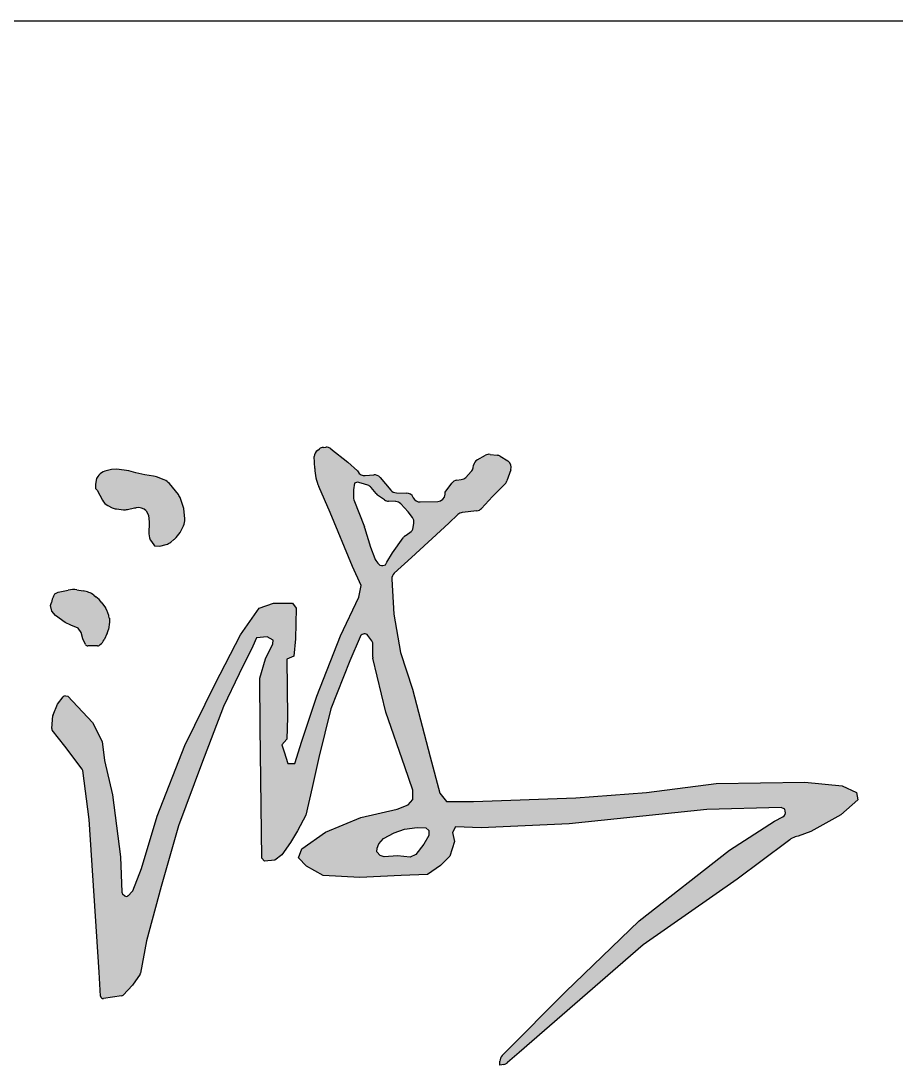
# Model space of a CAD drawing. Extents: x 1036631 to 1215829, y 649019 to 896649.
# Drawn here: x 1213705 to 1214454, y 812627 to 813520 of the extents above; entities that cross this region are included whole.
import ezdxf

# ---------------------------------------------------------------- set-up
doc = ezdxf.new("R2010")
doc.units = 0
doc.header["$LTSCALE"] = 1000
doc.header["$MEASUREMENT"] = 0
doc.layers.add('图框', color=7, linetype='Continuous')
doc.layers.add('签名', color=7, linetype='Continuous')

msp = doc.modelspace()

# ---------------------------------------------------------------- hatches: boundary and pattern name
at = {"layer": '签名'}
h = msp.add_hatch(color=4, dxfattribs=at)
h.paths.add_polyline_path([(1214005.35, 812989.99, -0.161092), (1214006.19, 812987.46), (1214006.19, 812975.92, 0.059171), (1214006.31, 812974.92), (1214017.41, 812928.83), (1214033.6, 812882.23), (1214040.31, 812862.12), (1214040.31, 812854.08), (1214036.28, 812849.61), (1214026.89, 812846.03), (1213996.03, 812838.88), (1213965.62, 812826.37), (1213945.49, 812812.07), (1213942.8, 812804.47), (1213949.51, 812797.32), (1213963.83, 812789.27), (1213995.14, 812787.49), (1214030.47, 812789.27), (1214052.83, 812790.17), (1214064.02, 812797.77), (1214072.07, 812805.81), (1214076.09, 812818.32), (1214074.3, 812825.92), (1214076.99, 812830.84), (1214098.9, 812829.94), (1214174.04, 812833.52), (1214291.78, 812845.59), (1214355.18, 812847.31), (1214358.37, 812846.02), (1214358.82, 812844.23, -0.351664), (1214356.6, 812839.4), (1214349.44, 812835.82), (1214311.17, 812810.97), (1214233.99, 812750.42), (1214170.84, 812689.87), (1214119.18, 812637.61), (1214116.81, 812635.24, 0.182737), (1214114.85, 812630.37), (1214114.85, 812627.11), (1214118.08, 812627.58, 0.107749), (1214121.27, 812629.29), (1214131.43, 812637.96), (1214237.18, 812730.02), (1214317.55, 812786.11), (1214360.51, 812818.11, -0.146318), (1214369.79, 812822.91), (1214380.52, 812826.82), (1214406.25, 812841.09), (1214420.93, 812853.84), (1214419.65, 812860.21), (1214407.53, 812865.95), (1214375.64, 812869.13), (1214299.73, 812867.86), (1214240.26, 812860.22), (1214179.66, 812855.76), (1214092.28, 812852.57), (1214069.32, 812852.57), (1214063.58, 812859.58), (1214055.28, 812890.81), (1214040.24, 812948.48), (1214029.87, 812979.96), (1214024.29, 813012.63), (1214022.46, 813042.66, -0.229187), (1214024.57, 813047.79), (1214039.4, 813061.08), (1214071.3, 813090.57), (1214078.93, 813097.86, -0.163206), (1214082.6, 813099.58), (1214095.23, 813101.05, 0.182466), (1214099.23, 813103.11), (1214108.39, 813113.28), (1214119.33, 813124.21, 0.112028), (1214120.83, 813126.6), (1214124.22, 813136.19, 0.355152), (1214121.52, 813143.76), (1214115.13, 813147.64, 0.105653), (1214112.62, 813148.51), (1214106.45, 813149.28, 0.158327), (1214102.59, 813148.54), (1214095.54, 813144.65, 0.229319), (1214092.33, 813140.12), (1214091.96, 813137.92, -0.149826), (1214090.29, 813134.57), (1214085.61, 813129.64, -0.170427), (1214081.85, 813127.72), (1214078, 813127.2, 0.205569), (1214073.69, 813124.61), (1214068.11, 813116.86), (1214068.02, 813115.14, -0.389723), (1214061.86, 813109.11), (1214046.77, 813108.63, -0.298366), (1214040.8, 813112.27), (1214040.68, 813112.53, 0.282824), (1214035.09, 813116.17), (1214026.31, 813116.39, -0.213806), (1214021.61, 813118.65), (1214012.41, 813129.51, 0.241802), (1214007.03, 813131.74), (1213999.67, 813131.14, -0.296225), (1213993.56, 813134.44), (1213993.15, 813135.19), (1213984.77, 813142.76), (1213970.33, 813154.03, 0.183189), (1213966.01, 813155.36), (1213963.91, 813155.23, 0.143474), (1213960.54, 813154.01), (1213958.79, 813152.73, 0.248651), (1213956.19, 813147.36), (1213956.56, 813137.1, 0.093275), (1213960.03, 813121.77), (1213969.61, 813099.62), (1213988.75, 813053.4), (1213996.33, 813037.07), (1213994.33, 813027.11), (1213978.69, 812994.25), (1213958.35, 812942.45), (1213945.59, 812904.2), (1213939.61, 812885.07), (1213933.63, 812885.07), (1213930.44, 812895.04), (1213928.44, 812901.01), (1213932.83, 812905.79), (1213933.23, 812924.52), (1213932.83, 812974.33), (1213938.81, 812976.72), (1213940.01, 812991.46), (1213940.81, 813017.76), (1213937.62, 813022.14), (1213921.27, 813022.14), (1213908.9, 813017.76), (1213892.95, 812995.04), (1213871.42, 812953.21), (1213845.45, 812900.46), (1213821.93, 812839.9), (1213808.37, 812795.27), (1213800.79, 812775.75), (1213797.03, 812771.99, -0.398668), (1213794.11, 812771.92), (1213792.29, 812773.56, -0.202683), (1213791.59, 812775.05), (1213790.43, 812805.23), (1213783.65, 812858.23), (1213776.86, 812887.44), (1213774.86, 812903.77), (1213766.49, 812920.11), (1213745.36, 812942.42), (1213743.41, 812942.77, 0.27777), (1213741.36, 812941.98), (1213736.53, 812935.77), (1213732.91, 812926.73, 0.073618), (1213732.76, 812926.12), (1213731.79, 812914.95, 0.189344), (1213732.23, 812913.46), (1213742.95, 812899.69), (1213758.2, 812879.64), (1213763.81, 812837.14), (1213772.16, 812706.53), (1213773.51, 812686.03, 0.436729), (1213775.93, 812684.07), (1213791.5, 812686.29, 0.16879), (1213792.73, 812686.93), (1213800.72, 812695.33), (1213807.18, 812704.8, 0.102966), (1213807.52, 812705.6), (1213812.8, 812733.32), (1213825.32, 812779.8), (1213840.13, 812831.79), (1213859.81, 812884.53), (1213878.65, 812933.81), (1213892.06, 812961.52), (1213903.69, 812985.2), (1213906.82, 812992.35), (1213915.77, 812993.25), (1213921.14, 812990.57), (1213920.69, 812987.44), (1213914.43, 812974.48), (1213909.51, 812957.94), (1213909.95, 812915.93), (1213911.32, 812804.09), (1213913.55, 812801.41), (1213922.5, 812802.3), (1213928.31, 812806.77), (1213935.92, 812817.5), (1213941.73, 812827.33), (1213948.89, 812840.74), (1213954.3, 812864.58), (1213960.12, 812890.05), (1213970.41, 812931.62), (1213986.51, 812972.73), (1213995.32, 812993.29, -0.469667), (1214001.6, 812995.14)])
h.paths.add_polyline_path([(1214014.78, 813054.23, -0.288827), (1214010.37, 813056.36), (1214008.66, 813058.69, -0.065977), (1214007.86, 813060.16), (1214004.11, 813069.82), (1213999.12, 813086.77, 0.044379), (1213998.71, 813087.82, -0.024291), (1213998.96, 813087.25), (1213990.03, 813110.53, -0.091237), (1213989.6, 813112.79), (1213989.59, 813118.59), (1213990.47, 813124.73), (1213992.98, 813125.44), (1213996.35, 813124.77), (1214001.84, 813122.94, -0.144533), (1214004.8, 813120.88), (1214008.92, 813115.73, 0.074132), (1214010.29, 813114.46), (1214016.25, 813110.39, 0.138918), (1214019.54, 813109.28), (1214025.73, 813108.99, -0.194331), (1214030.06, 813106.99), (1214036.5, 813100.16), (1214040.13, 813095.21, -0.202294), (1214041.28, 813090.39), (1214040.66, 813086.67, -0.204654), (1214037.96, 813082.45), (1214033.74, 813079.57, 0.089425), (1214032.12, 813077.99), (1214023, 813065.1), (1214018.28, 813057.01), (1214016.96, 813054.81)], flags=16)
h.paths.add_polyline_path([(1214044.2, 812830.21), (1214051.63, 812829.95), (1214054.02, 812827.83), (1214054.02, 812823.32), (1214049.78, 812816.16), (1214042.88, 812807.15), (1214038.1, 812805.03), (1214027.22, 812806.09), (1214015.81, 812805.29), (1214012.36, 812806.35), (1214009.71, 812809.53), (1214009.98, 812812.71), (1214011.39, 812816.43), (1214015.28, 812820.93), (1214024.57, 812825.71), (1214033.32, 812828.89)], flags=16)
h.paths.add_polyline_path([(1213812.53, 813100.9), (1213814.47, 813097.38), (1213815.05, 813091.46), (1213814.8, 813081.39, 0.170281), (1213816.97, 813074.7), (1213819.64, 813071.19), (1213824.23, 813070.95), (1213829.57, 813072.32, 0.103189), (1213833.46, 813074.24), (1213836.23, 813076.4, 0.062296), (1213838.08, 813078.27), (1213841.38, 813082.53), (1213844.36, 813088.29, 0.141144), (1213845.51, 813094.05), (1213844.76, 813103.05), (1213841.75, 813111.66, 0.087273), (1213839.96, 813114.88), (1213832.26, 813124.31, 0.128318), (1213827.93, 813127.48), (1213821.32, 813130.09, 0.060575), (1213818.84, 813130.74), (1213811.18, 813131.77), (1213803.69, 813133.46), (1213797.66, 813135.15), (1213787.27, 813136.6), (1213782.68, 813136.36), (1213777.12, 813134.91), (1213775.59, 813134.23, 0.142069), (1213771.06, 813130.42), (1213769.88, 813128.63), (1213769.15, 813123.81), (1213769.15, 813120.19), (1213770.6, 813118.74), (1213775.06, 813110.11, 0.158988), (1213779.75, 813105.48), (1213783.35, 813103.68, 0.091187), (1213787.04, 813102.61), (1213793.08, 813102.01, 0.078859), (1213796.4, 813102.2), (1213802.49, 813103.53), (1213803.83, 813103.71, -0.22636)], flags=17)
h.paths.add_polyline_path([(1213747.98, 813003.34), (1213754.43, 813000.58), (1213756.89, 812996.89), (1213758.42, 812991.68), (1213760.62, 812986.79, 0.295053), (1213762.56, 812985.54), (1213770.92, 812985.54, 0.162181), (1213772.2, 812985.96), (1213773.25, 812986.75, 0.119743), (1213776.44, 812990.62), (1213779.19, 812996.3, 0.078472), (1213780.15, 812999.48), (1213781.05, 813005.96), (1213780.96, 813009.36, 0.110904), (1213777.56, 813018.03), (1213774.65, 813022.32, 0.087686), (1213769.51, 813027.63), (1213767.82, 813028.86, 0.119431), (1213758.56, 813032.65), (1213753.21, 813033.47, 0.087256), (1213745.85, 813033.29), (1213738.77, 813031.88), (1213737.23, 813031.57), (1213734.47, 813030.04), (1213733.31, 813027.87, 0.064845), (1213731.38, 813022.74), (1213730.78, 813020.22), (1213731.7, 813015.31), (1213735.08, 813011.62), (1213743.07, 813005.49)])

# ---------------------------------------------------------------- linework, layer by layer
at = {"layer": '图框', "color": 0}
msp.add_line((1209049.08, 813519.92), (1214727.07, 813519.92), dxfattribs=at)
at = {"layer": '签名', "color": 4}
for p, q in [((1213963.91, 813155.23, -1062.25), (1213966.01, 813155.36, -1062.25)), ((1213956.56, 813137.1, -1062.25), (1213956.19, 813147.36, -1062.25)), ((1213958.79, 813152.73, -1062.25), (1213960.54, 813154.01, -1062.25)), ((1213970.33, 813154.03, -1062.25), (1213984.77, 813142.76, -1062.25)), ((1214095.54, 813144.65, -1062.25), (1214102.59, 813148.54, -1062.25)), ((1214106.45, 813149.28, -1062.25), (1214112.62, 813148.51, -1062.25)), ((1214115.13, 813147.64, -1062.25), (1214121.52, 813143.76, -1062.25)), ((1213984.77, 813142.76, -1062.25), (1213993.15, 813135.19, -1062.25)), ((1214091.96, 813137.92, -1062.25), (1214092.33, 813140.12, -1062.25)), ((1213769.88, 813128.63, -1062.25), (1213769.15, 813123.81, -1062.25)), ((1213771.06, 813130.42, -1062.25), (1213769.88, 813128.63, -1062.25)), ((1213777.12, 813134.91, -1062.25), (1213775.59, 813134.23, -1062.25)), ((1213782.68, 813136.36, -1062.25), (1213777.12, 813134.91, -1062.25)), ((1213787.27, 813136.6, -1062.25), (1213782.68, 813136.36, -1062.25)), ((1213797.66, 813135.15, -1062.25), (1213787.27, 813136.6, -1062.25)), ((1213803.69, 813133.46, -1062.25), (1213797.66, 813135.15, -1062.25)), ((1213811.18, 813131.77, -1062.25), (1213803.69, 813133.46, -1062.25)), ((1213818.84, 813130.74, -1062.25), (1213811.18, 813131.77, -1062.25)), ((1213827.93, 813127.48, -1062.25), (1213821.32, 813130.09, -1062.25)), ((1213993.15, 813135.19, -1062.25), (1213993.56, 813134.44, -1062.25)), ((1213999.67, 813131.14, -1062.25), (1214007.03, 813131.74, -1062.25)), ((1214012.41, 813129.51, -1062.25), (1214021.61, 813118.65, -1062.25)), ((1214085.61, 813129.64, -1062.25), (1214090.29, 813134.57, -1062.25)), ((1214124.22, 813136.19, -1062.25), (1214120.83, 813126.6, -1062.25)), ((1213769.15, 813123.81, -1062.25), (1213769.15, 813120.19, -1062.25)), ((1213769.15, 813120.19, -1062.25), (1213770.6, 813118.74, -1062.25)), ((1213839.96, 813114.88, -1062.25), (1213832.26, 813124.31, -1062.25)), ((1213969.61, 813099.62, -1062.25), (1213960.03, 813121.77, -1062.25)), ((1213990.47, 813124.73, -1062.25), (1213989.65, 813119.05, -1062.25)), ((1213992.98, 813125.44, -1062.25), (1213990.47, 813124.73, -1062.25)), ((1213996.35, 813124.77, -1062.25), (1213992.98, 813125.44, -1062.25)), ((1214001.84, 813122.94, -1062.25), (1213996.35, 813124.77, -1062.25)), ((1214008.92, 813115.73, -1062.25), (1214004.8, 813120.88, -1062.25)), ((1214068.11, 813116.86, -1062.25), (1214073.69, 813124.61, -1062.25)), ((1214078, 813127.2, -1062.25), (1214081.85, 813127.72, -1062.25)), ((1214119.33, 813124.21, -1062.25), (1214108.39, 813113.28, -1062.25)), ((1213770.6, 813118.74, -1062.25), (1213775.06, 813110.11, -1062.25)), ((1213844.76, 813103.05, -1062.25), (1213841.75, 813111.66, -1062.25)), ((1213989.59, 813118.13, -1062.25), (1213989.6, 813112.79, -1062.25)), ((1213990.03, 813110.53, -1062.25), (1213998.96, 813087.25, -1062.25)), ((1214016.25, 813110.39, -1062.25), (1214010.29, 813114.46, -1062.25)), ((1214026.31, 813116.39, -1062.25), (1214035.09, 813116.17, -1062.25)), ((1214040.68, 813112.53, -1062.25), (1214040.8, 813112.27, -1062.25)), ((1214068.02, 813115.14, -1062.25), (1214068.11, 813116.86, -1062.25)), ((1214108.39, 813113.28, -1062.25), (1214099.23, 813103.11, -1062.25)), ((1213779.75, 813105.48, -1062.25), (1213783.35, 813103.68, -1062.25)), ((1213787.04, 813102.61, -1062.25), (1213793.08, 813102.01, -1062.25)), ((1213796.4, 813102.2, -1062.25), (1213802.49, 813103.53, -1062.25)), ((1213802.49, 813103.53, -1062.25), (1213803.83, 813103.71, -1062.25)), ((1213845.51, 813094.05, -1062.25), (1213844.76, 813103.05, -1062.25)), ((1214025.73, 813108.99, -1062.25), (1214019.54, 813109.28, -1062.25)), ((1214036.5, 813100.16, -1062.25), (1214030.06, 813106.99, -1062.25)), ((1214046.77, 813108.63, -1062.25), (1214061.86, 813109.11, -1062.25)), ((1213812.53, 813100.9, -1062.25), (1213814.47, 813097.38, -1062.25)), ((1213814.47, 813097.38, -1062.25), (1213815.05, 813091.46, -1062.25)), ((1213988.75, 813053.4, -1062.25), (1213969.61, 813099.62, -1062.25)), ((1214040.13, 813095.21, -1062.25), (1214036.5, 813100.16, -1062.25)), ((1214078.93, 813097.86, -1062.25), (1214071.3, 813090.57, -1062.25)), ((1214095.23, 813101.05, -1062.25), (1214082.6, 813099.58, -1062.25)), ((1213815.05, 813091.46, -1062.25), (1213814.8, 813081.39, -1062.25)), ((1213841.38, 813082.53, -1062.25), (1213844.36, 813088.29, -1062.25)), ((1213999.12, 813086.77, -1062.25), (1214004.11, 813069.82, -1062.25)), ((1214071.3, 813090.57, -1062.25), (1214039.4, 813061.08, -1062.25)), ((1214040.66, 813086.67, -1062.25), (1214041.28, 813090.39, -1062.25)), ((1213833.46, 813074.24, -1062.25), (1213836.23, 813076.4, -1062.25)), ((1213838.08, 813078.27, -1062.25), (1213841.38, 813082.53, -1062.25)), ((1214023, 813065.1, -1062.25), (1214032.12, 813077.99, -1062.25)), ((1214033.74, 813079.57, -1062.25), (1214037.96, 813082.45, -1062.25)), ((1213816.97, 813074.7, -1062.25), (1213819.64, 813071.19, -1062.25)), ((1213819.64, 813071.19, -1062.25), (1213824.23, 813070.95, -1062.25)), ((1213824.23, 813070.95, -1062.25), (1213829.57, 813072.32, -1062.25)), ((1214004.11, 813069.82, -1062.25), (1214007.86, 813060.16, -1062.25)), ((1214008.66, 813058.69, -1062.25), (1214010.37, 813056.36, -1062.25)), ((1214016.96, 813054.81, -1062.25), (1214018.28, 813057.01, -1062.25)), ((1214018.28, 813057.01, -1062.25), (1214023, 813065.1, -1062.25)), ((1214039.4, 813061.08, -1062.25), (1214024.57, 813047.79, -1062.25)), ((1213996.33, 813037.07, -1062.25), (1213988.75, 813053.4, -1062.25)), ((1214014.78, 813054.23, -1062.25), (1214016.96, 813054.81, -1062.25)), ((1214022.46, 813042.66, -1062.25), (1214024.29, 813012.63, -1062.25)), ((1213734.47, 813030.04, -1062.25), (1213737.23, 813031.57, -1062.25)), ((1213737.23, 813031.57, -1062.25), (1213738.77, 813031.88, -1062.25)), ((1213738.77, 813031.88, -1062.25), (1213745.85, 813033.29, -1062.25)), ((1213753.21, 813033.47, -1062.25), (1213758.56, 813032.65, -1062.25)), ((1213994.33, 813027.11, -1062.25), (1213996.33, 813037.07, -1062.25)), ((1213730.78, 813020.22, -1062.25), (1213731.38, 813022.74, -1062.25)), ((1213733.31, 813027.87, -1062.25), (1213734.47, 813030.04, -1062.25)), ((1213767.82, 813028.86, -1062.25), (1213769.51, 813027.63, -1062.25)), ((1213774.65, 813022.32, -1062.25), (1213777.56, 813018.03, -1062.25)), ((1213908.9, 813017.76, -1062.25), (1213921.27, 813022.14, -1062.25)), ((1213921.27, 813022.14, -1062.25), (1213937.62, 813022.14, -1062.25)), ((1213937.62, 813022.14, -1062.25), (1213940.81, 813017.76, -1062.25)), ((1213978.69, 812994.25, -1062.25), (1213994.33, 813027.11, -1062.25)), ((1213731.7, 813015.31, -1062.25), (1213730.78, 813020.22, -1062.25)), ((1213735.08, 813011.62, -1062.25), (1213731.7, 813015.31, -1062.25)), ((1213892.95, 812995.04, -1062.25), (1213908.9, 813017.76, -1062.25)), ((1213940.81, 813017.76, -1062.25), (1213940.01, 812991.46, -1062.25)), ((1214024.29, 813012.63, -1062.25), (1214029.87, 812979.96, -1062.25)), ((1213743.07, 813005.49, -1062.25), (1213735.08, 813011.62, -1062.25)), ((1213747.98, 813003.34, -1062.25), (1213743.07, 813005.49, -1062.25)), ((1213781.05, 813005.96, -1062.25), (1213780.15, 812999.48, -1062.25)), ((1213780.96, 813009.36, -1062.25), (1213781.05, 813005.96, -1062.25)), ((1213754.43, 813000.58, -1062.25), (1213747.98, 813003.34, -1062.25)), ((1213756.89, 812996.89, -1062.25), (1213754.43, 813000.58, -1062.25)), ((1213758.42, 812991.68, -1062.25), (1213756.89, 812996.89, -1062.25)), ((1213779.19, 812996.3, -1062.25), (1213776.44, 812990.62, -1062.25)), ((1213871.42, 812953.21, -1062.25), (1213892.95, 812995.04, -1062.25)), ((1214002.04, 812994.54, -1062.25), (1214001.41, 812995.26, -1062.25)), ((1214005.39, 812989.93, -1062.25), (1214002.04, 812994.54, -1062.25)), ((1213760.62, 812986.79, -1062.25), (1213758.42, 812991.68, -1062.25)), ((1213770.92, 812985.54, -1062.25), (1213762.56, 812985.54, -1062.25)), ((1213773.25, 812986.75, -1062.25), (1213772.2, 812985.96, -1062.25)), ((1213906.82, 812992.35, -1062.25), (1213903.69, 812985.2, -1062.25)), ((1213915.77, 812993.25, -1062.25), (1213906.82, 812992.35, -1062.25)), ((1213914.43, 812974.48, -1062.25), (1213920.69, 812987.44, -1062.25)), ((1213921.14, 812990.57, -1062.25), (1213915.77, 812993.25, -1062.25)), ((1213920.69, 812987.44, -1062.25), (1213921.14, 812990.57, -1062.25)), ((1213940.01, 812991.46, -1062.25), (1213938.81, 812976.72, -1062.25)), ((1213958.35, 812942.45, -1062.25), (1213978.69, 812994.25, -1062.25)), ((1213995.32, 812993.29, -1062.25), (1213986.51, 812972.73, -1062.25)), ((1214006.19, 812975.92, -1062.25), (1214006.19, 812987.46, -1062.25)), ((1213903.69, 812985.2, -1062.25), (1213892.06, 812961.52, -1062.25)), ((1213938.81, 812976.72, -1062.25), (1213932.83, 812974.33, -1062.25)), ((1214029.87, 812979.96, -1062.25), (1214040.24, 812948.48, -1062.25)), ((1213909.51, 812957.94, -1062.25), (1213914.43, 812974.48, -1062.25)), ((1213932.83, 812974.33, -1062.25), (1213933.23, 812924.52, -1062.25)), ((1213986.51, 812972.73, -1062.25), (1213970.41, 812931.62, -1062.25)), ((1214017.41, 812928.83, -1062.25), (1214006.31, 812974.92, -1062.25)), ((1213892.06, 812961.52, -1062.25), (1213878.65, 812933.81, -1062.25)), ((1213845.45, 812900.46, -1062.25), (1213871.42, 812953.21, -1062.25)), ((1213909.95, 812915.93, -1062.25), (1213909.51, 812957.94, -1062.25)), ((1213736.53, 812935.77, -1062.25), (1213741.36, 812941.98, -1062.25)), ((1213743.41, 812942.77, -1062.25), (1213745.36, 812942.42, -1062.25)), ((1213745.36, 812942.42, -1062.25), (1213766.49, 812920.11, -1062.25)), ((1213945.59, 812904.2, -1062.25), (1213958.35, 812942.45, -1062.25)), ((1214040.24, 812948.48, -1062.25), (1214055.28, 812890.81, -1062.25)), ((1213732.91, 812926.73, -1062.25), (1213736.53, 812935.77, -1062.25)), ((1213878.65, 812933.81, -1062.25), (1213859.81, 812884.53, -1062.25)), ((1213731.79, 812914.95, -1062.25), (1213732.76, 812926.12, -1062.25)), ((1213933.23, 812924.52, -1062.25), (1213932.83, 812905.79, -1062.25)), ((1213970.41, 812931.62, -1062.25), (1213960.12, 812890.05, -1062.25)), ((1214033.6, 812882.23, -1062.25), (1214017.41, 812928.83, -1062.25)), ((1213766.49, 812920.11, -1062.25), (1213774.86, 812903.77, -1062.25)), ((1213911.32, 812804.09, -1062.25), (1213909.95, 812915.93, -1062.25)), ((1213742.95, 812899.69, -1062.25), (1213732.23, 812913.46, -1062.25)), ((1213932.83, 812905.79, -1062.25), (1213928.44, 812901.01, -1062.25)), ((1213757.85, 812880.09, -1062.25), (1213742.95, 812899.69, -1062.25)), ((1213774.86, 812903.77, -1062.25), (1213776.86, 812887.44, -1062.25)), ((1213821.93, 812839.9, -1062.25), (1213845.45, 812900.46, -1062.25)), ((1213928.44, 812901.01, -1062.25), (1213930.44, 812895.04, -1062.25)), ((1213939.61, 812885.07, -1062.25), (1213945.59, 812904.2, -1062.25)), ((1213776.86, 812887.44, -1062.25), (1213783.65, 812858.23, -1062.25)), ((1213930.44, 812895.04, -1062.25), (1213933.63, 812885.07, -1062.25)), ((1213960.12, 812890.05, -1062.25), (1213954.3, 812864.58, -1062.25)), ((1214055.28, 812890.81, -1062.25), (1214063.58, 812859.58, -1062.25)), ((1213763.81, 812837.14, -1062.25), (1213758.27, 812879.08, -1062.25)), ((1213859.81, 812884.53, -1062.25), (1213840.13, 812831.79, -1062.25)), ((1213933.63, 812885.07, -1062.25), (1213939.61, 812885.07, -1062.25)), ((1214040.31, 812862.12, -1062.25), (1214033.6, 812882.23, -1062.25)), ((1213954.3, 812864.58, -1062.25), (1213948.89, 812840.74, -1062.25)), ((1214040.31, 812854.08, -1062.25), (1214040.31, 812862.12, -1062.25)), ((1214240.26, 812860.22, -1062.25), (1214299.73, 812867.86, -1062.25)), ((1214299.73, 812867.86, -1062.25), (1214375.64, 812869.13, -1062.25)), ((1214375.64, 812869.13, -1062.25), (1214407.53, 812865.95, -1062.25)), ((1214407.53, 812865.95, -1062.25), (1214419.65, 812860.21, -1062.25)), ((1213783.65, 812858.23, -1062.25), (1213790.43, 812805.23, -1062.25)), ((1214036.28, 812849.61, -1062.25), (1214040.31, 812854.08, -1062.25)), ((1214063.58, 812859.58, -1062.25), (1214069.32, 812852.57, -1062.25)), ((1214069.32, 812852.57, -1062.25), (1214092.28, 812852.57, -1062.25)), ((1214092.28, 812852.57, -1062.25), (1214179.66, 812855.76, -1062.25)), ((1214179.66, 812855.76, -1062.25), (1214240.26, 812860.22, -1062.25)), ((1214420.93, 812853.84, -1062.25), (1214406.25, 812841.09, -1062.25)), ((1214419.65, 812860.21, -1062.25), (1214420.93, 812853.84, -1062.25)), ((1213996.03, 812838.88, -1062.25), (1214026.89, 812846.03, -1062.25)), ((1214026.89, 812846.03, -1062.25), (1214036.28, 812849.61, -1062.25)), ((1214291.78, 812845.59, -1062.25), (1214174.04, 812833.52, -1062.25)), ((1214355.18, 812847.31, -1062.25), (1214291.78, 812845.59, -1062.25)), ((1214358.37, 812846.02, -1062.25), (1214355.18, 812847.31, -1062.25)), ((1214358.82, 812844.23, -1062.25), (1214358.37, 812846.02, -1062.25)), ((1213772.16, 812706.53, -1062.25), (1213763.81, 812837.14, -1062.25)), ((1213808.37, 812795.27, -1062.25), (1213821.93, 812839.9, -1062.25)), ((1213948.89, 812840.74, -1062.25), (1213941.73, 812827.33, -1062.25)), ((1213965.62, 812826.37, -1062.25), (1213996.03, 812838.88, -1062.25)), ((1214311.17, 812810.97, -1062.25), (1214349.44, 812835.82, -1062.25)), ((1214349.44, 812835.82, -1062.25), (1214356.6, 812839.4, -1062.25)), ((1214406.25, 812841.09, -1062.25), (1214380.52, 812826.82, -1062.25)), ((1213840.13, 812831.79, -1062.25), (1213825.32, 812779.8, -1062.25)), ((1213941.73, 812827.33, -1062.25), (1213935.92, 812817.5, -1062.25)), ((1213945.49, 812812.07, -1062.25), (1213965.62, 812826.37, -1062.25)), ((1214015.28, 812820.93, -1062.25), (1214024.57, 812825.71, -1062.25)), ((1214024.57, 812825.71, -1062.25), (1214033.32, 812828.89, -1062.25)), ((1214033.32, 812828.89, -1062.25), (1214044.2, 812830.21, -1062.25)), ((1214044.2, 812830.21, -1062.25), (1214051.63, 812829.95, -1062.25)), ((1214051.63, 812829.95, -1062.25), (1214054.02, 812827.83, -1062.25)), ((1214054.02, 812827.83, -1062.25), (1214054.02, 812823.32, -1062.25)), ((1214076.99, 812830.84, -1062.25), (1214074.3, 812825.92, -1062.25)), ((1214074.3, 812825.92, -1062.25), (1214076.09, 812818.32, -1062.25)), ((1214098.9, 812829.94, -1062.25), (1214076.99, 812830.84, -1062.25)), ((1214174.04, 812833.52, -1062.25), (1214098.9, 812829.94, -1062.25)), ((1214380.52, 812826.82, -1062.25), (1214369.79, 812822.91, -1062.25)), ((1213935.92, 812817.5, -1062.25), (1213928.31, 812806.77, -1062.25)), ((1214009.98, 812812.71, -1062.25), (1214011.39, 812816.43, -1062.25)), ((1214011.39, 812816.43, -1062.25), (1214015.28, 812820.93, -1062.25)), ((1214049.78, 812816.16, -1062.25), (1214042.88, 812807.15, -1062.25)), ((1214054.02, 812823.32, -1062.25), (1214049.78, 812816.16, -1062.25)), ((1214076.09, 812818.32, -1062.25), (1214072.07, 812805.81, -1062.25)), ((1214360.51, 812818.11, -1062.25), (1214317.55, 812786.11, -1062.25)), ((1213942.8, 812804.47, -1062.25), (1213945.49, 812812.07, -1062.25)), ((1214009.71, 812809.53, -1062.25), (1214009.98, 812812.71, -1062.25)), ((1214012.36, 812806.35, -1062.25), (1214009.71, 812809.53, -1062.25)), ((1214042.88, 812807.15, -1062.25), (1214038.1, 812805.03, -1062.25)), ((1214233.99, 812750.42, -1062.25), (1214311.17, 812810.97, -1062.25)), ((1213790.43, 812805.23, -1062.25), (1213791.59, 812775.05, -1062.25)), ((1213913.55, 812801.41, -1062.25), (1213911.32, 812804.09, -1062.25)), ((1213922.5, 812802.3, -1062.25), (1213913.55, 812801.41, -1062.25)), ((1213928.31, 812806.77, -1062.25), (1213922.5, 812802.3, -1062.25)), ((1213949.51, 812797.32, -1062.25), (1213942.8, 812804.47, -1062.25)), ((1214015.81, 812805.29, -1062.25), (1214012.36, 812806.35, -1062.25)), ((1214027.22, 812806.09, -1062.25), (1214015.81, 812805.29, -1062.25)), ((1214038.1, 812805.03, -1062.25), (1214027.22, 812806.09, -1062.25)), ((1214072.07, 812805.81, -1062.25), (1214064.02, 812797.77, -1062.25)), ((1213800.95, 812776.17, -1062.25), (1213808.37, 812795.27, -1062.25)), ((1213963.83, 812789.27, -1062.25), (1213949.51, 812797.32, -1062.25)), ((1213995.14, 812787.49, -1062.25), (1213963.83, 812789.27, -1062.25)), ((1214030.47, 812789.27, -1062.25), (1213995.14, 812787.49, -1062.25)), ((1214052.83, 812790.17, -1062.25), (1214030.47, 812789.27, -1062.25)), ((1214064.02, 812797.77, -1062.25), (1214052.83, 812790.17, -1062.25)), ((1214317.55, 812786.11, -1062.25), (1214237.18, 812730.02, -1062.25)), ((1213792.29, 812773.56, -1062.25), (1213794.11, 812771.92, -1062.25)), ((1213797.03, 812771.99, -1062.25), (1213800.48, 812775.43, -1062.25)), ((1213825.32, 812779.8, -1062.25), (1213812.8, 812733.32, -1062.25)), ((1214170.84, 812689.87, -1062.25), (1214233.99, 812750.42, -1062.25)), ((1213812.8, 812733.32, -1062.25), (1213807.52, 812705.6, -1062.25)), ((1214237.18, 812730.02, -1062.25), (1214131.43, 812637.96, -1062.25)), ((1213773.51, 812686.03, -1062.25), (1213772.16, 812706.53, -1062.25)), ((1213807.18, 812704.8, -1062.25), (1213800.72, 812695.33, -1062.25)), ((1213800.72, 812695.33, -1062.25), (1213792.73, 812686.93, -1062.25)), ((1213791.5, 812686.29, -1062.25), (1213775.93, 812684.07, -1062.25)), ((1214119.18, 812637.61, -1062.25), (1214170.84, 812689.87, -1062.25)), ((1214116.81, 812635.24, -1062.25), (1214119.18, 812637.61, -1062.25)), ((1214131.43, 812637.96, -1062.25), (1214121.27, 812629.29, -1062.25)), ((1214114.85, 812627.11, -1062.25), (1214114.85, 812630.37, -1062.25)), ((1214118.08, 812627.58, -1062.25), (1214114.85, 812627.11, -1062.25))]:
    msp.add_line(p, q, dxfattribs=at)
for centre, radius, start, end in [((1213964.31, 813148.87, -1062.25), 6.37, 93.57353, 126.23239), ((1213966.41, 813149, -1062.25), 6.37, 52.05019, 93.57353), ((1213962.56, 813147.59, -1062.25), 6.37, 126.23239, 182.08627), ((1214105.66, 813142.96, -1062.25), 6.37, 82.8805, 118.86758), ((1214111.83, 813142.19, -1062.25), 6.37, 58.75622, 82.8805), ((1214085.67, 813138.97, -1062.25), 6.37, 316.44636, 350.53037), ((1214098.62, 813139.07, -1062.25), 6.37, 118.86758, 170.53037), ((1214118.21, 813138.31, -1062.25), 6.37, 340.54585, 58.75622), ((1213779.9, 813124.52, -1062.25), 10.62, 113.94583, 146.28919), ((1213817.42, 813120.21, -1062.25), 10.62, 68.44406, 82.30991), ((1213999.02, 813138.64, -1062.25), 42.49, 182.08627, 203.4016), ((1213999.15, 813137.5, -1062.25), 6.37, 208.62938, 274.63184), ((1214007.55, 813125.39, -1062.25), 6.37, 40.25853, 94.63184), ((1214080.99, 813134.03, -1062.25), 6.37, 277.75916, 316.44636), ((1213824.03, 813117.6, -1062.25), 10.62, 39.19566, 68.44406), ((1213999.82, 813116.89, -1062.25), 6.37, 38.68175, 71.57854), ((1214078.86, 813120.88, -1062.25), 6.37, 97.75916, 144.2248), ((1214114.82, 813128.72, -1062.25), 6.37, 314.97753, 340.54585), ((1213831.72, 813108.16, -1062.25), 10.62, 19.24465, 39.19566), ((1213995.96, 813118.15, -1062.25), 6.37, 171.8636, 180.14777), ((1213995.98, 813112.81, -1062.25), 6.37, 180.14777, 200.99993), ((1214013.89, 813119.72, -1062.25), 6.37, 218.68175, 235.64058), ((1214026.47, 813122.76, -1062.25), 6.37, 220.25853, 268.53235), ((1214034.92, 813109.8, -1062.25), 6.37, 25.36357, 88.53235), ((1214046.56, 813115, -1062.25), 6.37, 205.36357, 271.81687), ((1214061.66, 813115.48, -1062.25), 6.37, 271.81687, 356.98486), ((1213784.5, 813114.98, -1062.25), 10.62, 207.31789, 243.45292), ((1213788.09, 813113.18, -1062.25), 10.62, 243.45292, 264.29385), ((1213794.14, 813112.58, -1062.25), 10.62, 264.29385, 282.32972), ((1213805.23, 813093.18, -1062.25), 10.62, 46.57062, 97.58873), ((1214019.84, 813115.65, -1062.25), 6.37, 235.64058, 267.27581), ((1214025.42, 813102.62, -1062.25), 6.37, 43.2867, 87.27581), ((1214094.5, 813107.38, -1062.25), 6.37, 276.62736, 317.99044), ((1213834.92, 813093.17, -1062.25), 10.62, 332.63179, 4.76739), ((1214034.99, 813091.44, -1062.25), 6.37, 350.53033, 36.27527), ((1214083.33, 813093.25, -1062.25), 6.37, 96.62736, 133.70451), ((1213993.01, 813084.97, -1062.25), 6.37, 16.40172, 20.99993), ((1214034.37, 813087.72, -1062.25), 6.37, 304.26598, 350.53033), ((1213825.42, 813081.13, -1062.25), 10.62, 178.60172, 217.25647), ((1213829.68, 813084.77, -1062.25), 10.62, 308.02524, 322.284), ((1214037.32, 813074.3, -1062.25), 6.37, 124.26598, 144.7064), ((1213826.92, 813082.61, -1062.25), 10.62, 284.45942, 308.02524), ((1214013.8, 813062.46, -1062.25), 6.37, 201.1764, 216.27527), ((1214014.27, 813058.8, -1062.25), 4.6, 211.99769, 276.43827), ((1214028.82, 813043.04, -1062.25), 6.37, 131.85554, 183.4896), ((1213750.02, 813012.46, -1062.25), 21.24, 81.35415, 101.30129), ((1213755.36, 813011.65, -1062.25), 21.24, 54.11162, 81.35415), ((1213752.06, 813017.87, -1062.25), 21.24, 151.90882, 166.74945), ((1213757.06, 813010.42, -1062.25), 21.24, 34.0668, 54.11162), ((1213759.96, 813006.13, -1062.25), 21.24, 8.75292, 34.0668), ((1213769.63, 813000.93, -1062.25), 10.62, 334.16137, 352.10899), ((1213999.23, 812991.62, -1062.25), 4.25, 59.05606, 156.78514), ((1213762.56, 812987.66, -1062.25), 2.12, 204.24453, 270), ((1213770.92, 812987.66, -1062.25), 2.12, 270, 306.84833), ((1213766.88, 812995.25, -1062.25), 10.62, 306.84833, 334.16137), ((1214001.94, 812987.46, -1062.25), 4.25, 0, 35.55894), ((1214010.44, 812975.92, -1062.25), 4.25, 180, 193.54522), ((1213743.04, 812940.67, -1062.25), 2.12, 80.0085, 142.10323), ((1213734.88, 812925.94, -1062.25), 2.12, 158.16837, 175.00991), ((1213733.9, 812914.77, -1062.25), 2.12, 175.00991, 217.89675), ((1213756.16, 812878.8, -1062.25), 2.12, 7.52966, 37.25649), ((1214354.7, 812843.2, -1062.25), 4.25, 296.54708, 14.04681), ((1214373.18, 812805, -1062.25), 18.23, 100.72118, 134.0184), ((1213793.71, 812775.14, -1062.25), 2.12, 182.20433, 228.03511), ((1213795.53, 812773.5, -1062.25), 2.12, 228.03511, 314.97753), ((1213798.97, 812776.94, -1062.25), 2.12, 314.97753, 338.79078), ((1213805.43, 812706, -1062.25), 2.12, 325.6922, 349.20744), ((1213775.63, 812686.17, -1062.25), 2.12, 183.75467, 278.1238), ((1213791.2, 812688.39, -1062.25), 2.12, 278.1238, 316.44635), ((1214122.27, 812630.22, -1062.25), 7.42, 137.38466, 178.80776), ((1214115.76, 812635.75, -1062.25), 8.5, 285.87046, 310.46988)]:
    msp.add_arc(centre, radius, start, end, dxfattribs=at)

doc.saveas('drawing.dxf')
